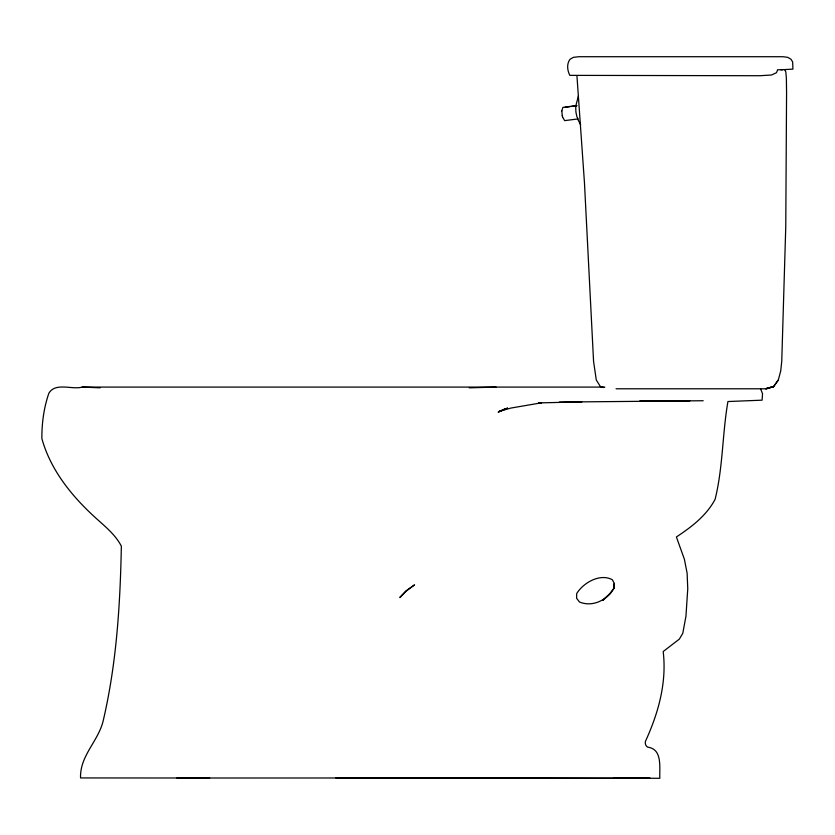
<?xml version="1.0" encoding="UTF-8"?>
<svg xmlns="http://www.w3.org/2000/svg" width="835" height="835" viewBox="0 0 835 835"><rect width="100%" height="100%" fill="white"/><g stroke="black" fill="none" stroke-linecap="round" stroke-linejoin="round"><path stroke-width="1.25" d="M576.943 75.881L584.469 182.886L593.57 361.419L596.294 380.04L600.428 386.605L603.799 387.534M561.778 110.961L562.894 107.391L576.463 105.544L575.712 107.391L575.931 112.182L576.975 117.004L578.227 118.894L564.648 120.637L562.592 117.088M614.184 586.901L614.351 583.519L612.347 579.74C600.115 573.06 583.362 582.684 576.693 593.56L576.588 598.215L579.469 602.004C592.819 607.525 607.431 599.895 614.122 588.028M575.983 105.147L578.488 95.816M613.735 588.424L614.351 583.519L613.735 588.424L609.686 593.967L602.86 600.365L611.23 592.349M616.053 388.786L766.311 388.786L773.753 386.605L778.293 380.04L780.704 371.011L781.748 361.419L785.766 226.629L786.57 92.56L786.382 78.333L785.818 71.883L784.702 69.733M777.333 70.589L776.477 72.708L771.509 75.014L759.819 75.724L569.867 75.369C567.278 70.526 566.485 63.669 570.148 59.181L573.415 57.333L578.885 56.717L782.896 56.717L787.708 57.333L790.891 59.181L792.655 61.905L792.916 69.128L780.955 69.764M778.293 380.04L773.429 386.605L766.217 388.473M505.54 408.576L498.182 412.156L507.44 408.2M507.513 408.075L499.163 411.404L510.843 408.075L541.56 402.794L538.617 402.919L581.797 401.854L565.598 402.011M766.311 388.786L773.575 386.605L765.57 388.786M565.274 107.308L570.148 106.661M571.495 106.483L577.058 105.753M469.26 387.826L496.011 387.106M604.811 387.085L82.216 387.085C72.144 389.987 55.611 382.044 48.91 393.149C43.879 407.543 41.76 423.303 41.875 438.532C50.079 468.581 70.213 494.247 92.727 515.185C102.882 524.798 114.823 533.492 121.357 546.163C120.198 604.884 116.556 663.971 103.06 721.315C98.039 741.49 79.753 755.925 80.557 777.938L209.679 778.011M703.206 400.737L559.366 402.073M655.726 400.873L689.846 400.779L639.892 400.821M777.437 69.764L782.51 69.764M176.895 778.011L521.207 777.959M473.372 777.959L659.827 778.283C659.316 768.263 662.531 750.508 649.421 747.471C646.29 747.628 644.745 744.089 645.413 741.407C658.335 713.184 666.914 682.842 663.188 651.519L679.325 639.13L682.79 633.327L685.963 616.126L687.758 588.717L687.121 573.259L684.387 559.241L676.392 536.957C691.39 527.094 706.504 515.612 715.104 499.309C723.037 467.329 722.296 433.897 727.932 401.531L762.094 400.174L762.543 393.713L760.716 389.173M335.91 777.949L650.173 778.283L614.184 778.147L624.778 778.251M614.184 778.147L633.702 778.283M82.216 387.085L100.043 387.816M580.649 124.791L577.893 119.551M561.778 110.825L562.289 115.679M562.268 115.616L562.623 117.213M400.393 596.754L399.902 597.62L405.8 591.389L414.536 584.865L406.196 590.731L400.393 596.754"/></g></svg>
